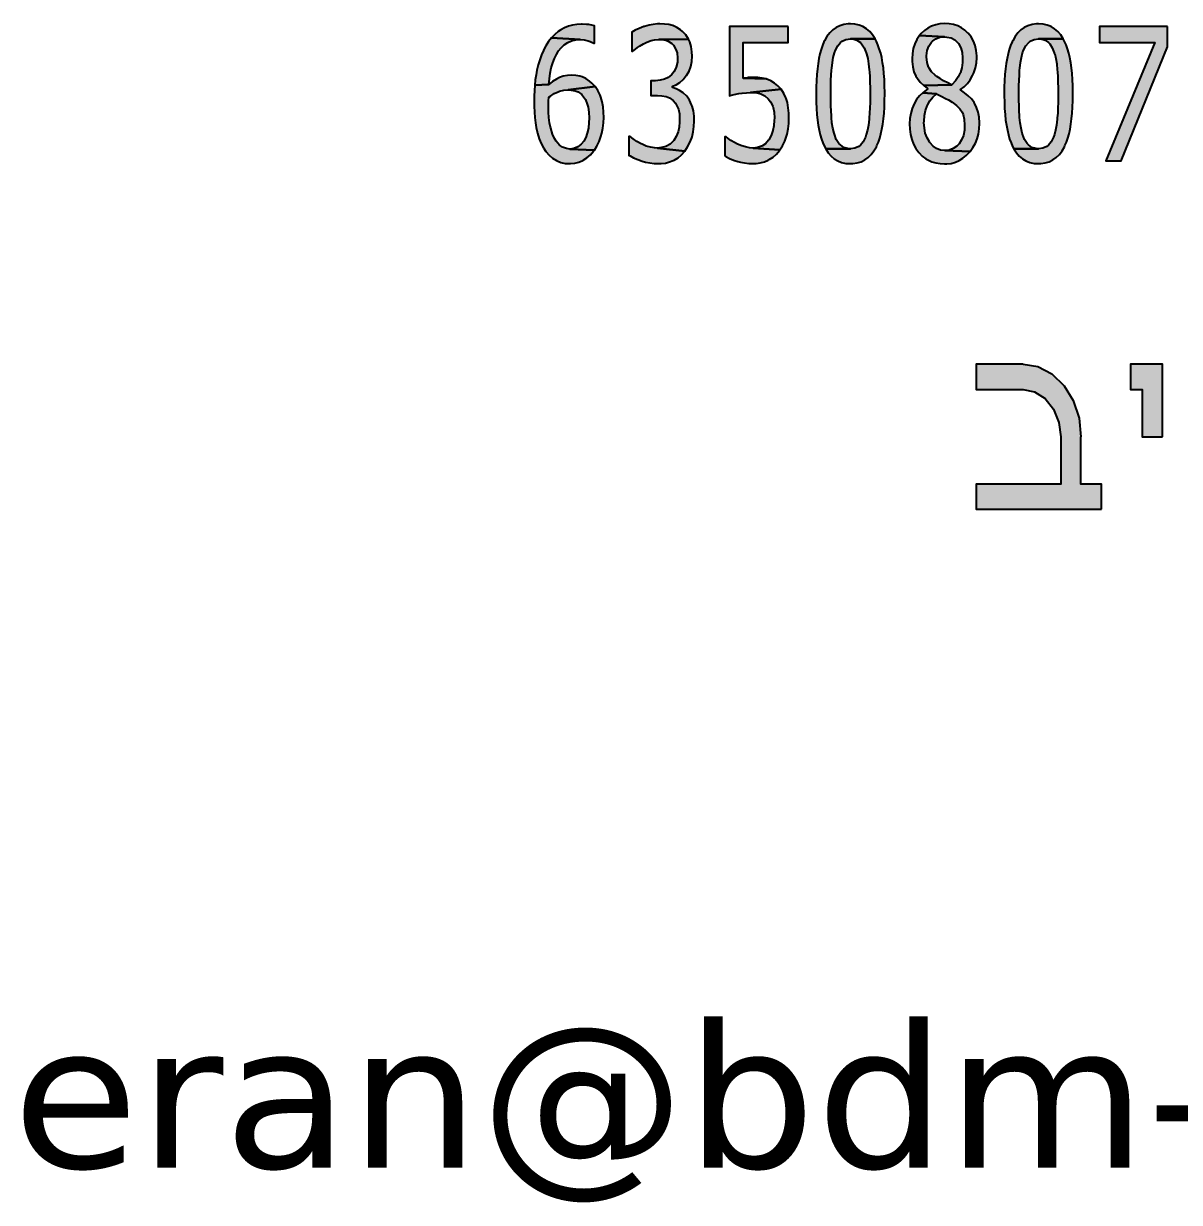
# Model space of a CAD drawing. Header units: inches. Extents: x 4017 to 5703, y -944 to 2840.
# Drawn here: x 5465.62 to 5502.47, y -894.21 to -856.61 of the extents above; entities that cross this region are included whole.
import ezdxf

# ---------------------------------------------------------------- set-up
doc = ezdxf.new("R2010")
doc.units = ezdxf.units.IN
doc.header["$MEASUREMENT"] = 0
doc.layers.add('A-VIEW-30', color=6, linetype='Continuous', lineweight=15)
doc.layers.add('TEXT', color=14, linetype='Continuous')
doc.styles.add('Tahoma', font='tahoma.ttf')

# ---------------------------------------------------------------- blocks, each defined once
blk = doc.blocks.new('A$C70B91C7D')
at = {"layer": 'TEXT', "true_color": 0x311916}
for points in [[(0.5984, -0.5562), (0.5972, -0.5558), (0.5928, -0.5548), (0.5903, -0.5545), (0.5858, -0.5543), (0.585, -0.5543), (0.5803, -0.5546), (0.5758, -0.5553), (0.5716, -0.5565), (0.5676, -0.5581), (0.5638, -0.5601), (0.561, -0.562), (0.5574, -0.5651), (0.554, -0.5685), (0.5838, -0.5703), (0.5877, -0.5705), (0.5919, -0.5714), (0.594, -0.5721), (0.5978, -0.574), (0.5984, -0.574)], [(0.6928, -0.5655), (0.6894, -0.5618), (0.6874, -0.5602), (0.6835, -0.5577), (0.6794, -0.5559), (0.6753, -0.5548), (0.6709, -0.5542), (0.6661, -0.554), (0.6635, -0.5541), (0.6592, -0.5545), (0.6548, -0.5554), (0.6503, -0.5566), (0.6494, -0.5569), (0.6446, -0.5587), (0.6405, -0.5606), (0.6371, -0.5626), (0.6371, -0.5822), (0.6381, -0.5822), (0.639, -0.5814), (0.6428, -0.5784), (0.6448, -0.577), (0.649, -0.5745), (0.6526, -0.5728), (0.6569, -0.5713), (0.6605, -0.5705), (0.6649, -0.5701), (0.6955, -0.5697)], [(0.7986, -0.5569), (0.7378, -0.5569), (0.7378, -0.6283), (0.7386, -0.6281), (0.7426, -0.6271), (0.7475, -0.6261), (0.7509, -0.6255), (0.7553, -0.6251), (0.7597, -0.6249), (0.7912, -0.6216), (0.7879, -0.618), (0.7845, -0.6152), (0.7806, -0.6127), (0.7766, -0.6111), (0.7756, -0.6108), (0.7521, -0.61), (0.7521, -0.5732), (0.7986, -0.5732)], [(0.8757, -0.5569), (0.8718, -0.5554), (0.8674, -0.5544), (0.8627, -0.5541), (0.8606, -0.5541), (0.856, -0.5548), (0.8519, -0.556), (0.848, -0.5578), (0.8445, -0.5603), (0.8414, -0.5634), (0.8385, -0.5671), (0.836, -0.5714), (0.8354, -0.5727), (0.8339, -0.5764), (0.8325, -0.5804), (0.8313, -0.5849), (0.8302, -0.5897), (0.8293, -0.5948), (0.8286, -0.6004), (0.8281, -0.6063), (0.8276, -0.6126), (0.8274, -0.6193), (0.8273, -0.6264), (0.8273, -0.628), (0.8275, -0.6349), (0.8277, -0.6414), (0.8282, -0.6475), (0.8288, -0.6534), (0.8295, -0.6588), (0.8305, -0.6639), (0.8316, -0.6686), (0.8328, -0.673), (0.8343, -0.677), (0.8359, -0.6806), (0.8372, -0.6832), (0.8627, -0.683), (0.8602, -0.6829), (0.8559, -0.6816), (0.8524, -0.6791), (0.8509, -0.6775), (0.8482, -0.6734), (0.8462, -0.6681), (0.8459, -0.6669), (0.8447, -0.6619), (0.8437, -0.6564), (0.8432, -0.6507), (0.8431, -0.6489), (0.8428, -0.644), (0.8426, -0.6386), (0.8425, -0.6327), (0.8424, -0.6264), (0.8424, -0.6238), (0.8425, -0.6179), (0.8427, -0.6123), (0.8429, -0.607), (0.8432, -0.602), (0.8434, -0.5999), (0.8441, -0.5939), (0.8451, -0.5887), (0.8463, -0.5841), (0.8473, -0.5812), (0.8497, -0.5766), (0.8526, -0.5731), (0.8542, -0.5718), (0.8581, -0.57), (0.8627, -0.5695), (0.8883, -0.5694), (0.8857, -0.5654), (0.8827, -0.5619), (0.8794, -0.5591)], [(0.9809, -0.5605), (0.9773, -0.558), (0.9735, -0.5562), (0.9693, -0.5548), (0.9647, -0.554), (0.9599, -0.5537), (0.9552, -0.554), (0.9508, -0.5549), (0.9466, -0.5563), (0.9428, -0.5584), (0.9392, -0.561), (0.9359, -0.5641), (0.9342, -0.5661), (0.9598, -0.5674), (0.9623, -0.5676), (0.9667, -0.5685), (0.9705, -0.5706), (0.9737, -0.5737), (0.9742, -0.5744), (0.9767, -0.5788), (0.9781, -0.5837), (0.9786, -0.5892), (0.9785, -0.5939), (0.9777, -0.5993), (0.9763, -0.6042), (0.9762, -0.6047), (0.9741, -0.6089), (0.9713, -0.613), (0.9676, -0.617), (0.9384, -0.6176), (0.9425, -0.6209), (0.9425, -0.6215), (0.9414, -0.6222), (0.9375, -0.6252), (0.9515, -0.6262), (0.9529, -0.6269), (0.9571, -0.6291), (0.961, -0.631), (0.9641, -0.6326), (0.9677, -0.6348), (0.9679, -0.6349), (0.9724, -0.6384), (0.9758, -0.6418), (0.9781, -0.6451), (0.9792, -0.6476), (0.9803, -0.6526), (0.9807, -0.6586), (0.9804, -0.6639), (0.9794, -0.6692), (0.9776, -0.6738), (0.9751, -0.6778), (0.9725, -0.6805), (0.9688, -0.6829), (0.9647, -0.6844), (0.9601, -0.6848), (0.9864, -0.6858), (0.9893, -0.6818), (0.9918, -0.6774), (0.9936, -0.6727), (0.995, -0.6678), (0.9957, -0.6625), (0.996, -0.6569), (0.996, -0.6564), (0.9957, -0.6504), (0.9947, -0.6451), (0.9931, -0.6403), (0.991, -0.636), (0.9904, -0.6352), (0.9877, -0.6315), (0.9845, -0.6282), (0.9807, -0.6251), (0.9763, -0.6223), (0.9763, -0.6217), (0.9801, -0.619), (0.9835, -0.6157), (0.9864, -0.6118), (0.9889, -0.6075), (0.9902, -0.6046), (0.9919, -0.5994), (0.9929, -0.5942), (0.9933, -0.589), (0.9932, -0.587), (0.9926, -0.5815), (0.9915, -0.5765), (0.9897, -0.5718), (0.9873, -0.5675), (0.9842, -0.5636), (0.9841, -0.5635)], [(1.07, -0.5569), (1.066, -0.5554), (1.0617, -0.5544), (1.057, -0.5541), (1.0548, -0.5541), (1.0503, -0.5548), (1.0461, -0.556), (1.0423, -0.5578), (1.0388, -0.5603), (1.0356, -0.5634), (1.0328, -0.5671), (1.0303, -0.5714), (1.0297, -0.5727), (1.0281, -0.5764), (1.0267, -0.5804), (1.0255, -0.5849), (1.0245, -0.5897), (1.0236, -0.5948), (1.0228, -0.6004), (1.0223, -0.6063), (1.0219, -0.6126), (1.0216, -0.6193), (1.0216, -0.6264), (1.0216, -0.628), (1.0217, -0.6349), (1.022, -0.6414), (1.0224, -0.6475), (1.023, -0.6534), (1.0238, -0.6588), (1.0248, -0.6639), (1.0259, -0.6686), (1.0271, -0.673), (1.0286, -0.677), (1.0301, -0.6806), (1.0314, -0.6832), (1.057, -0.683), (1.0544, -0.6829), (1.0502, -0.6816), (1.0466, -0.6791), (1.0452, -0.6775), (1.0425, -0.6734), (1.0405, -0.6681), (1.0401, -0.6669), (1.0389, -0.6619), (1.038, -0.6564), (1.0374, -0.6507), (1.0373, -0.6489), (1.037, -0.644), (1.0369, -0.6386), (1.0367, -0.6327), (1.0367, -0.6264), (1.0367, -0.6238), (1.0367, -0.6179), (1.0369, -0.6123), (1.0372, -0.607), (1.0375, -0.602), (1.0377, -0.5999), (1.0384, -0.5939), (1.0393, -0.5887), (1.0405, -0.5841), (1.0416, -0.5812), (1.0439, -0.5766), (1.0469, -0.5731), (1.0485, -0.5718), (1.0524, -0.57), (1.057, -0.5695), (1.0825, -0.5694), (1.0799, -0.5654), (1.0769, -0.5619), (1.0736, -0.5591)], [(1.1903, -0.5569), (1.1199, -0.5569), (1.1199, -0.5732), (1.1772, -0.5732), (1.1264, -0.6955), (1.1423, -0.6955), (1.1903, -0.5777)], [(0.5673, -0.5758), (0.5709, -0.5734), (0.5749, -0.5717), (0.5792, -0.5706), (0.5838, -0.5703), (0.554, -0.5685), (0.5509, -0.5723), (0.5482, -0.5766), (0.548, -0.577), (0.5457, -0.5814), (0.5437, -0.5861), (0.5419, -0.5911), (0.5404, -0.5964), (0.5391, -0.602), (0.5382, -0.6068), (0.5374, -0.612), (0.5368, -0.6174), (0.5514, -0.6166), (0.5519, -0.6108), (0.5527, -0.6048), (0.5539, -0.5993), (0.5554, -0.5942), (0.5571, -0.5897), (0.5591, -0.5856), (0.5615, -0.582), (0.564, -0.5789)], [(0.6983, -0.5775), (0.6969, -0.5726), (0.6955, -0.5697), (0.6649, -0.5701), (0.668, -0.5703), (0.6722, -0.571), (0.6746, -0.5719), (0.6785, -0.5744), (0.68, -0.5759), (0.6826, -0.5804), (0.6837, -0.5838), (0.6843, -0.5894), (0.6841, -0.5935), (0.683, -0.5987), (0.6809, -0.6031), (0.678, -0.6067), (0.6747, -0.6093), (0.6708, -0.6111), (0.6664, -0.6123), (0.6616, -0.6127), (0.6568, -0.6127), (0.6568, -0.6281), (0.6631, -0.6281), (0.6636, -0.6281), (0.6681, -0.6284), (0.6724, -0.6291), (0.676, -0.6305), (0.6797, -0.6331), (0.6823, -0.636), (0.6847, -0.6407), (0.6851, -0.642), (0.6861, -0.647), (0.6864, -0.6531), (0.6863, -0.6551), (0.6859, -0.6608), (0.6848, -0.6656), (0.683, -0.6702), (0.6803, -0.6746), (0.6801, -0.6749), (0.6767, -0.6782), (0.6727, -0.6805), (0.6722, -0.6806), (0.6678, -0.6819), (0.6635, -0.6823), (0.6918, -0.6854), (0.6946, -0.6812), (0.697, -0.6766), (0.699, -0.6716), (0.6993, -0.6706), (0.7005, -0.6655), (0.7012, -0.6601), (0.7015, -0.6544), (0.7013, -0.6492), (0.7006, -0.6438), (0.6994, -0.639), (0.6988, -0.6375), (0.6965, -0.6327), (0.6937, -0.6288), (0.6937, -0.6287), (0.6902, -0.6252), (0.6864, -0.6227), (0.6829, -0.6212), (0.6789, -0.6198), (0.6789, -0.6185), (0.6828, -0.617), (0.6866, -0.6147), (0.6901, -0.6115), (0.6933, -0.6075), (0.6935, -0.6073), (0.6961, -0.6028), (0.6979, -0.5981), (0.699, -0.5929), (0.6994, -0.5875), (0.6991, -0.5828)], [(0.8912, -0.5757), (0.8896, -0.5721), (0.8883, -0.5694), (0.8627, -0.5695), (0.8651, -0.5696), (0.8694, -0.5707), (0.873, -0.5731), (0.8743, -0.5746), (0.877, -0.5787), (0.8791, -0.5839), (0.8794, -0.585), (0.8806, -0.5898), (0.8815, -0.5953), (0.8822, -0.6014), (0.8824, -0.6037), (0.8827, -0.6088), (0.8829, -0.6142), (0.883, -0.62), (0.8831, -0.6262), (0.8831, -0.6293), (0.883, -0.6353), (0.8828, -0.6409), (0.8825, -0.6462), (0.8822, -0.6511), (0.882, -0.6526), (0.8813, -0.6585), (0.8803, -0.6639), (0.8791, -0.6684), (0.8782, -0.6711), (0.8759, -0.6758), (0.873, -0.6794), (0.8713, -0.6806), (0.8674, -0.6824), (0.8627, -0.683), (0.8372, -0.6832), (0.8398, -0.6872), (0.8428, -0.6906), (0.8461, -0.6934), (0.8497, -0.6956), (0.8537, -0.6972), (0.8581, -0.6981), (0.8627, -0.6984), (0.8651, -0.6983), (0.8696, -0.6977), (0.8737, -0.6965), (0.8776, -0.6946), (0.8811, -0.6921), (0.8842, -0.689), (0.8871, -0.6853), (0.8896, -0.6809), (0.8901, -0.6798), (0.8917, -0.6761), (0.893, -0.6721), (0.8942, -0.6676), (0.8953, -0.6628), (0.8962, -0.6576), (0.8969, -0.6521), (0.8975, -0.6462), (0.8979, -0.6399), (0.8981, -0.6332), (0.8982, -0.6262), (0.8982, -0.6248), (0.8981, -0.618), (0.8978, -0.6114), (0.8974, -0.6053), (0.8968, -0.5995), (0.896, -0.5941), (0.8951, -0.5889), (0.894, -0.5842), (0.8926, -0.5798)], [(0.9511, -0.5695), (0.9552, -0.5679), (0.9598, -0.5674), (0.9342, -0.5661), (0.9314, -0.5703), (0.9293, -0.5748), (0.9277, -0.5795), (0.9267, -0.5847), (0.9265, -0.5902), (0.9265, -0.5928), (0.9271, -0.5984), (0.9284, -0.6035), (0.9304, -0.6079), (0.932, -0.6105), (0.9349, -0.6141), (0.9384, -0.6176), (0.9676, -0.617), (0.9672, -0.6169), (0.9633, -0.615), (0.959, -0.6127), (0.9553, -0.6104), (0.9519, -0.6083), (0.9502, -0.607), (0.9466, -0.6035), (0.944, -0.5997), (0.9435, -0.5986), (0.9419, -0.5938), (0.9414, -0.5881), (0.9414, -0.5871), (0.9421, -0.5816), (0.9438, -0.5769), (0.9465, -0.573), (0.9475, -0.572)], [(1.0882, -0.5842), (1.0869, -0.5798), (1.0855, -0.5757), (1.0839, -0.5721), (1.0825, -0.5694), (1.057, -0.5695), (1.0593, -0.5696), (1.0637, -0.5707), (1.0672, -0.5731), (1.0686, -0.5746), (1.0712, -0.5787), (1.0733, -0.5839), (1.0737, -0.585), (1.0748, -0.5898), (1.0758, -0.5953), (1.0764, -0.6014), (1.0767, -0.6037), (1.0769, -0.6088), (1.0771, -0.6142), (1.0773, -0.62), (1.0774, -0.6262), (1.0773, -0.6293), (1.0773, -0.6353), (1.0771, -0.6409), (1.0768, -0.6462), (1.0764, -0.6511), (1.0763, -0.6526), (1.0756, -0.6585), (1.0746, -0.6639), (1.0734, -0.6684), (1.0725, -0.6711), (1.0701, -0.6758), (1.0672, -0.6794), (1.0655, -0.6806), (1.0616, -0.6824), (1.057, -0.683), (1.0314, -0.6832), (1.0341, -0.6872), (1.037, -0.6906), (1.0403, -0.6934), (1.044, -0.6956), (1.048, -0.6972), (1.0524, -0.6981), (1.057, -0.6984), (1.0593, -0.6983), (1.0638, -0.6977), (1.068, -0.6965), (1.0718, -0.6946), (1.0753, -0.6921), (1.0785, -0.689), (1.0813, -0.6853), (1.0838, -0.6809), (1.0843, -0.6798), (1.0859, -0.6761), (1.0873, -0.6721), (1.0885, -0.6676), (1.0896, -0.6628), (1.0904, -0.6576), (1.0912, -0.6521), (1.0917, -0.6462), (1.0922, -0.6399), (1.0924, -0.6332), (1.0925, -0.6262), (1.0925, -0.6248), (1.0923, -0.618), (1.092, -0.6114), (1.0916, -0.6053), (1.091, -0.5995), (1.0902, -0.5941), (1.0893, -0.5889)], [(0.5992, -0.6188), (0.5959, -0.6152), (0.5935, -0.6131), (0.5896, -0.6103), (0.5858, -0.6086), (0.5835, -0.6079), (0.5792, -0.6072), (0.5745, -0.607), (0.5707, -0.6072), (0.5663, -0.608), (0.5622, -0.6095), (0.5591, -0.6111), (0.5552, -0.6136), (0.5514, -0.6166), (0.5368, -0.6174), (0.5364, -0.6229), (0.5361, -0.6287), (0.5361, -0.6346), (0.5361, -0.6391), (0.5364, -0.6451), (0.5368, -0.6508), (0.5375, -0.6561), (0.5383, -0.6611), (0.5393, -0.6657), (0.5397, -0.6671), (0.5415, -0.6727), (0.5435, -0.6776), (0.5457, -0.682), (0.5484, -0.686), (0.5516, -0.6898), (0.5553, -0.6928), (0.5592, -0.6952), (0.5598, -0.6956), (0.5638, -0.6972), (0.5682, -0.6981), (0.5728, -0.6984), (0.5736, -0.6984), (0.5781, -0.6979), (0.5824, -0.6968), (0.5864, -0.6951), (0.5869, -0.6948), (0.5907, -0.6923), (0.5942, -0.6892), (0.5976, -0.6854), (0.5984, -0.6844), (0.5729, -0.6833), (0.5697, -0.6829), (0.5655, -0.6815), (0.5624, -0.6793), (0.559, -0.6753), (0.5571, -0.6724), (0.5551, -0.6678), (0.5533, -0.6619), (0.5531, -0.6608), (0.5522, -0.6562), (0.5515, -0.6509), (0.5511, -0.6451), (0.551, -0.6386), (0.5511, -0.6338), (0.5514, -0.6299), (0.553, -0.6286), (0.557, -0.6261), (0.561, -0.6242), (0.5624, -0.6237), (0.5668, -0.6226), (0.5712, -0.6223)], [(0.605, -0.6298), (0.6042, -0.6276), (0.602, -0.623), (0.5992, -0.6188), (0.5712, -0.6223), (0.5744, -0.6224), (0.5787, -0.6232), (0.5815, -0.6243), (0.5853, -0.6271), (0.5862, -0.6281), (0.5891, -0.6322), (0.5911, -0.637), (0.5919, -0.6399), (0.5926, -0.6452), (0.5929, -0.6513), (0.5928, -0.6558), (0.5922, -0.6618), (0.5911, -0.667), (0.5895, -0.6714), (0.5874, -0.6752), (0.5848, -0.6783), (0.5813, -0.6811), (0.5773, -0.6827), (0.5729, -0.6833), (0.5984, -0.6844), (0.601, -0.6802), (0.6033, -0.6756), (0.6052, -0.6703), (0.6061, -0.6669), (0.6072, -0.6617), (0.6078, -0.6563), (0.608, -0.6506), (0.6079, -0.6454), (0.6073, -0.6398), (0.6064, -0.6346)], [(0.7977, -0.6354), (0.7964, -0.631), (0.7962, -0.6305), (0.794, -0.6258), (0.7912, -0.6216), (0.7597, -0.6249), (0.7615, -0.625), (0.766, -0.6254), (0.7701, -0.6264), (0.7702, -0.6264), (0.7744, -0.6284), (0.7779, -0.6314), (0.7803, -0.6345), (0.7826, -0.6392), (0.7829, -0.6403), (0.7839, -0.6453), (0.7842, -0.6513), (0.7841, -0.6536), (0.7837, -0.6593), (0.7828, -0.6642), (0.7828, -0.6643), (0.7809, -0.6694), (0.7785, -0.6739), (0.7783, -0.6741), (0.7751, -0.6778), (0.7712, -0.6803), (0.7669, -0.6818), (0.7625, -0.6823), (0.79, -0.6841), (0.7927, -0.6799), (0.7949, -0.6752), (0.7968, -0.67), (0.7974, -0.6678), (0.7984, -0.6625), (0.7991, -0.6571), (0.7993, -0.6514), (0.7992, -0.6463), (0.7986, -0.6406)], [(0.9403, -0.6436), (0.942, -0.6387), (0.9424, -0.6379), (0.9448, -0.6335), (0.9478, -0.6296), (0.9515, -0.6262), (0.9375, -0.6252), (0.9341, -0.6285), (0.9311, -0.6323), (0.9286, -0.6365), (0.9286, -0.6366), (0.9265, -0.6414), (0.925, -0.6465), (0.924, -0.6518), (0.9238, -0.6573), (0.9238, -0.6574), (0.924, -0.6629), (0.9249, -0.6683), (0.9262, -0.6735), (0.928, -0.6782), (0.9304, -0.6827), (0.9333, -0.6868), (0.9336, -0.6872), (0.937, -0.6906), (0.9407, -0.6934), (0.9448, -0.6956), (0.9467, -0.6964), (0.9509, -0.6977), (0.9553, -0.6984), (0.9599, -0.6987), (0.9624, -0.6986), (0.9669, -0.6981), (0.9712, -0.6969), (0.9752, -0.6952), (0.9789, -0.6929), (0.9824, -0.6901), (0.9857, -0.6867), (0.9864, -0.6858), (0.9601, -0.6848), (0.9558, -0.6844), (0.9517, -0.6828), (0.9481, -0.6802), (0.9448, -0.6766), (0.9443, -0.6758), (0.9419, -0.6716), (0.9401, -0.6669), (0.9391, -0.6616), (0.9387, -0.6559), (0.9388, -0.6544), (0.9392, -0.6488)], [(0.6917, -0.6856), (0.6918, -0.6854), (0.6635, -0.6823), (0.6606, -0.6822), (0.6563, -0.6815), (0.652, -0.6802), (0.6477, -0.6784), (0.6466, -0.6779), (0.6422, -0.6754), (0.6383, -0.6728), (0.6352, -0.6702), (0.6341, -0.6702), (0.6341, -0.6899), (0.6352, -0.6905), (0.6389, -0.6925), (0.6432, -0.6943), (0.6478, -0.6959), (0.6513, -0.6968), (0.6556, -0.6977), (0.66, -0.6983), (0.6644, -0.6984), (0.6673, -0.6983), (0.6718, -0.6978), (0.676, -0.6967), (0.6799, -0.6952), (0.6809, -0.6947), (0.6848, -0.6923), (0.6885, -0.6892)], [(0.7864, -0.6885), (0.7895, -0.6848), (0.79, -0.6841), (0.7625, -0.6823), (0.7585, -0.6821), (0.7543, -0.6812), (0.7507, -0.68), (0.7463, -0.6782), (0.7431, -0.6767), (0.7392, -0.6744), (0.7378, -0.6735), (0.7343, -0.6708), (0.7332, -0.6708), (0.7332, -0.6905), (0.734, -0.691), (0.7378, -0.693), (0.742, -0.6947), (0.7466, -0.6962), (0.7491, -0.6968), (0.7535, -0.6977), (0.7579, -0.6983), (0.7623, -0.6984), (0.7653, -0.6983), (0.7697, -0.6977), (0.774, -0.6965), (0.7779, -0.6948), (0.7789, -0.6943), (0.7829, -0.6916)], [(1.0706, -0.9154), (1.0563, -0.908), (1.0411, -0.9056), (0.9927, -0.9056), (0.9927, -0.9317), (1.0411, -0.9317), (1.0529, -0.9342), (1.0637, -0.9411), (1.0726, -0.9519), (1.078, -0.9657), (1.08, -0.9805), (1.08, -1.0294), (0.9927, -1.0294), (0.9927, -1.0555), (1.1219, -1.0555), (1.1219, -1.0294), (1.1007, -1.0294), (1.1007, -0.9805), (1.0988, -0.9613), (1.0928, -0.943), (1.0835, -0.9278)], [(1.1851, -0.9056), (1.152, -0.9056), (1.152, -0.9317), (1.1639, -0.9317), (1.1639, -0.9805), (1.1851, -0.9805)]]:
    blk.add_hatch(color=19, dxfattribs=at).paths.add_polyline_path(points)
blk.add_hatch(color=19, dxfattribs=at).paths.add_polyline_path([(0.7671, -0.6095), (0.7622, -0.6093), (0.7619, -0.6093), (0.7574, -0.6095), (0.7566, -0.6096), (0.7521, -0.61), (0.7756, -0.6108), (0.7716, -0.61)], flags=17)
at = {"layer": 'TEXT', "color": 19, "true_color": 0x311916}
for points in [[(0.5858, -0.5543), (0.585, -0.5543), (0.5803, -0.5546), (0.5758, -0.5553), (0.5716, -0.5565), (0.5676, -0.5581), (0.5638, -0.5601), (0.561, -0.562), (0.5574, -0.5651), (0.554, -0.5685), (0.5838, -0.5703), (0.5877, -0.5705), (0.5919, -0.5714), (0.594, -0.5721), (0.5978, -0.574), (0.5984, -0.574), (0.5984, -0.5562), (0.5972, -0.5558), (0.5928, -0.5548), (0.5903, -0.5545)], [(0.6661, -0.554), (0.6635, -0.5541), (0.6592, -0.5545), (0.6548, -0.5554), (0.6503, -0.5566), (0.6494, -0.5569), (0.6446, -0.5587), (0.6405, -0.5606), (0.6371, -0.5626), (0.6371, -0.5822), (0.6381, -0.5822), (0.639, -0.5814), (0.6428, -0.5784), (0.6448, -0.577), (0.649, -0.5745), (0.6526, -0.5728), (0.6569, -0.5713), (0.6605, -0.5705), (0.6649, -0.5701), (0.6955, -0.5697), (0.6928, -0.5655), (0.6894, -0.5618), (0.6874, -0.5602), (0.6835, -0.5577), (0.6793, -0.5558), (0.6792, -0.5558), (0.6753, -0.5548), (0.6709, -0.5542)], [(0.7986, -0.5569), (0.7378, -0.5569), (0.7378, -0.6283), (0.7386, -0.6281), (0.7426, -0.6271), (0.7475, -0.6261), (0.7509, -0.6255), (0.7553, -0.6251), (0.7597, -0.6249), (0.7912, -0.6216), (0.7879, -0.618), (0.7845, -0.6152), (0.7806, -0.6127), (0.7766, -0.6111), (0.7756, -0.6108), (0.7521, -0.61), (0.7521, -0.5732), (0.7986, -0.5732)], [(0.8627, -0.5541), (0.8606, -0.5541), (0.856, -0.5548), (0.8519, -0.556), (0.848, -0.5578), (0.8445, -0.5603), (0.8414, -0.5634), (0.8385, -0.5671), (0.836, -0.5714), (0.8354, -0.5727), (0.8339, -0.5764), (0.8325, -0.5804), (0.8313, -0.5849), (0.8302, -0.5897), (0.8293, -0.5948), (0.8286, -0.6004), (0.8281, -0.6063), (0.8276, -0.6126), (0.8274, -0.6193), (0.8273, -0.6264), (0.8273, -0.628), (0.8275, -0.6349), (0.8277, -0.6414), (0.8282, -0.6475), (0.8288, -0.6534), (0.8295, -0.6588), (0.8305, -0.6639), (0.8316, -0.6686), (0.8328, -0.673), (0.8343, -0.677), (0.8359, -0.6806), (0.8372, -0.6832), (0.8627, -0.683), (0.8602, -0.6829), (0.8559, -0.6816), (0.8524, -0.6791), (0.8509, -0.6775), (0.8482, -0.6734), (0.8462, -0.6681), (0.8459, -0.6669), (0.8447, -0.6619), (0.8437, -0.6564), (0.8432, -0.6507), (0.8431, -0.6489), (0.8428, -0.644), (0.8426, -0.6386), (0.8425, -0.6327), (0.8424, -0.6264), (0.8424, -0.6238), (0.8425, -0.6179), (0.8427, -0.6123), (0.8429, -0.607), (0.8432, -0.602), (0.8434, -0.5999), (0.8441, -0.5939), (0.8451, -0.5887), (0.8463, -0.5841), (0.8473, -0.5812), (0.8497, -0.5766), (0.8526, -0.5731), (0.8542, -0.5718), (0.8581, -0.57), (0.8627, -0.5695), (0.8883, -0.5694), (0.8857, -0.5654), (0.8827, -0.5619), (0.8794, -0.5591), (0.8757, -0.5569), (0.8718, -0.5554), (0.8674, -0.5544)], [(0.9599, -0.5537), (0.9599, -0.5537), (0.9552, -0.554), (0.9508, -0.5549), (0.9466, -0.5563), (0.9428, -0.5584), (0.9392, -0.561), (0.9359, -0.5641), (0.9342, -0.5661), (0.9598, -0.5674), (0.9623, -0.5676), (0.9667, -0.5685), (0.9705, -0.5706), (0.9737, -0.5737), (0.9742, -0.5744), (0.9767, -0.5788), (0.9781, -0.5837), (0.9786, -0.5892), (0.9785, -0.5939), (0.9777, -0.5993), (0.9763, -0.6042), (0.9762, -0.6047), (0.9741, -0.6089), (0.9713, -0.613), (0.9676, -0.617), (0.9384, -0.6176), (0.9425, -0.6209), (0.9425, -0.6215), (0.9414, -0.6222), (0.9375, -0.6252), (0.9515, -0.6262), (0.9529, -0.6269), (0.9571, -0.6291), (0.961, -0.631), (0.9641, -0.6326), (0.9677, -0.6348), (0.9679, -0.6349), (0.9724, -0.6384), (0.9758, -0.6418), (0.9781, -0.6451), (0.9792, -0.6476), (0.9803, -0.6526), (0.9807, -0.6586), (0.9804, -0.6639), (0.9794, -0.6692), (0.9776, -0.6738), (0.9751, -0.6778), (0.9725, -0.6805), (0.9688, -0.6829), (0.9647, -0.6844), (0.9601, -0.6848), (0.9864, -0.6858), (0.9893, -0.6818), (0.9918, -0.6774), (0.9936, -0.6727), (0.995, -0.6678), (0.9957, -0.6625), (0.996, -0.6569), (0.996, -0.6564), (0.9957, -0.6504), (0.9947, -0.6451), (0.9931, -0.6403), (0.991, -0.636), (0.9904, -0.6352), (0.9877, -0.6315), (0.9845, -0.6282), (0.9807, -0.6251), (0.9763, -0.6223), (0.9763, -0.6217), (0.9801, -0.619), (0.9835, -0.6157), (0.9864, -0.6118), (0.9889, -0.6075), (0.9902, -0.6046), (0.9919, -0.5994), (0.9929, -0.5942), (0.9933, -0.589), (0.9932, -0.587), (0.9926, -0.5815), (0.9915, -0.5765), (0.9897, -0.5718), (0.9873, -0.5675), (0.9842, -0.5636), (0.9841, -0.5635), (0.9809, -0.5605), (0.9773, -0.558), (0.9735, -0.5562), (0.9693, -0.5548), (0.9647, -0.554)], [(1.057, -0.5541), (1.0548, -0.5541), (1.0503, -0.5548), (1.0461, -0.556), (1.0423, -0.5578), (1.0388, -0.5603), (1.0356, -0.5634), (1.0328, -0.5671), (1.0303, -0.5714), (1.0297, -0.5727), (1.0281, -0.5764), (1.0267, -0.5804), (1.0255, -0.5849), (1.0245, -0.5897), (1.0236, -0.5948), (1.0228, -0.6004), (1.0223, -0.6063), (1.0219, -0.6126), (1.0216, -0.6193), (1.0216, -0.6264), (1.0216, -0.628), (1.0217, -0.6349), (1.022, -0.6414), (1.0224, -0.6475), (1.023, -0.6534), (1.0238, -0.6588), (1.0248, -0.6639), (1.0259, -0.6686), (1.0271, -0.673), (1.0286, -0.677), (1.0301, -0.6806), (1.0314, -0.6832), (1.057, -0.683), (1.0544, -0.6829), (1.0502, -0.6816), (1.0466, -0.6791), (1.0452, -0.6775), (1.0425, -0.6734), (1.0405, -0.6681), (1.0401, -0.6669), (1.0389, -0.6619), (1.038, -0.6564), (1.0374, -0.6507), (1.0373, -0.6489), (1.037, -0.644), (1.0369, -0.6386), (1.0367, -0.6327), (1.0367, -0.6264), (1.0367, -0.6238), (1.0367, -0.6179), (1.0369, -0.6123), (1.0372, -0.607), (1.0375, -0.602), (1.0377, -0.5999), (1.0384, -0.5939), (1.0393, -0.5887), (1.0405, -0.5841), (1.0416, -0.5812), (1.0439, -0.5766), (1.0469, -0.5731), (1.0485, -0.5718), (1.0524, -0.57), (1.057, -0.5695), (1.0825, -0.5694), (1.0799, -0.5654), (1.0769, -0.5619), (1.0736, -0.5591), (1.07, -0.5569), (1.066, -0.5554), (1.0617, -0.5544)], [(1.1903, -0.5569), (1.1199, -0.5569), (1.1199, -0.5732), (1.1772, -0.5732), (1.1264, -0.6955), (1.1423, -0.6955), (1.1903, -0.5777)], [(0.554, -0.5685), (0.5509, -0.5723), (0.5482, -0.5766), (0.548, -0.577), (0.5457, -0.5814), (0.5437, -0.5861), (0.5419, -0.5911), (0.5404, -0.5964), (0.5391, -0.602), (0.5382, -0.6068), (0.5374, -0.612), (0.5368, -0.6174), (0.5514, -0.6166), (0.5519, -0.6108), (0.5527, -0.6048), (0.5539, -0.5993), (0.5554, -0.5942), (0.5571, -0.5897), (0.5591, -0.5856), (0.5615, -0.582), (0.564, -0.5789), (0.5673, -0.5758), (0.5709, -0.5734), (0.5749, -0.5717), (0.5792, -0.5706), (0.5838, -0.5703)], [(0.6955, -0.5697), (0.6649, -0.5701), (0.668, -0.5703), (0.6722, -0.571), (0.6746, -0.5719), (0.6785, -0.5744), (0.68, -0.5759), (0.6826, -0.5804), (0.6837, -0.5838), (0.6843, -0.5894), (0.6841, -0.5935), (0.683, -0.5987), (0.6809, -0.6031), (0.678, -0.6067), (0.6747, -0.6093), (0.6708, -0.6111), (0.6664, -0.6123), (0.6616, -0.6127), (0.6568, -0.6127), (0.6568, -0.6281), (0.6631, -0.6281), (0.6636, -0.6281), (0.6681, -0.6284), (0.6724, -0.6291), (0.676, -0.6305), (0.6797, -0.6331), (0.6823, -0.636), (0.6847, -0.6407), (0.6851, -0.642), (0.6861, -0.647), (0.6864, -0.6531), (0.6863, -0.6551), (0.6859, -0.6608), (0.6848, -0.6656), (0.683, -0.6702), (0.6803, -0.6746), (0.6801, -0.6749), (0.6767, -0.6782), (0.6727, -0.6805), (0.6722, -0.6806), (0.6678, -0.6819), (0.6635, -0.6823), (0.6918, -0.6854), (0.6946, -0.6812), (0.697, -0.6766), (0.699, -0.6716), (0.6993, -0.6706), (0.7005, -0.6655), (0.7012, -0.6601), (0.7015, -0.6544), (0.7013, -0.6492), (0.7006, -0.6438), (0.6994, -0.639), (0.6988, -0.6375), (0.6965, -0.6327), (0.6937, -0.6288), (0.6937, -0.6287), (0.6902, -0.6252), (0.6864, -0.6227), (0.6829, -0.6212), (0.6789, -0.6198), (0.6789, -0.6185), (0.6828, -0.617), (0.6866, -0.6147), (0.6901, -0.6115), (0.6933, -0.6075), (0.6935, -0.6073), (0.6961, -0.6028), (0.6979, -0.5981), (0.699, -0.5929), (0.6994, -0.5875), (0.6991, -0.5828), (0.6983, -0.5775), (0.6969, -0.5726)], [(0.8883, -0.5694), (0.8627, -0.5695), (0.8651, -0.5696), (0.8694, -0.5707), (0.873, -0.5731), (0.8743, -0.5746), (0.877, -0.5787), (0.8791, -0.5839), (0.8794, -0.585), (0.8806, -0.5898), (0.8815, -0.5953), (0.8822, -0.6014), (0.8824, -0.6037), (0.8827, -0.6088), (0.8829, -0.6142), (0.883, -0.62), (0.8831, -0.6262), (0.8831, -0.6293), (0.883, -0.6353), (0.8828, -0.6409), (0.8825, -0.6462), (0.8822, -0.6511), (0.882, -0.6526), (0.8813, -0.6585), (0.8803, -0.6639), (0.8791, -0.6684), (0.8782, -0.6711), (0.8759, -0.6758), (0.873, -0.6794), (0.8713, -0.6806), (0.8674, -0.6824), (0.8627, -0.683), (0.8372, -0.6832), (0.8398, -0.6872), (0.8428, -0.6906), (0.8461, -0.6934), (0.8497, -0.6956), (0.8537, -0.6972), (0.8581, -0.6981), (0.8627, -0.6984), (0.8651, -0.6983), (0.8696, -0.6977), (0.8737, -0.6965), (0.8776, -0.6946), (0.8811, -0.6921), (0.8842, -0.689), (0.8871, -0.6853), (0.8896, -0.6809), (0.8901, -0.6798), (0.8917, -0.6761), (0.893, -0.6721), (0.8942, -0.6676), (0.8953, -0.6628), (0.8962, -0.6576), (0.8969, -0.6521), (0.8975, -0.6462), (0.8979, -0.6399), (0.8981, -0.6332), (0.8982, -0.6262), (0.8982, -0.6248), (0.8981, -0.618), (0.8978, -0.6114), (0.8974, -0.6053), (0.8968, -0.5995), (0.896, -0.5941), (0.8951, -0.5889), (0.894, -0.5842), (0.8926, -0.5798), (0.8912, -0.5757), (0.8896, -0.5721)], [(0.9342, -0.5661), (0.9314, -0.5703), (0.9293, -0.5748), (0.9277, -0.5795), (0.9267, -0.5847), (0.9265, -0.5902), (0.9265, -0.5928), (0.9271, -0.5984), (0.9284, -0.6035), (0.9304, -0.6079), (0.932, -0.6105), (0.9349, -0.6141), (0.9384, -0.6176), (0.9676, -0.617), (0.9672, -0.6169), (0.9633, -0.615), (0.959, -0.6127), (0.9553, -0.6104), (0.9519, -0.6083), (0.9502, -0.607), (0.9466, -0.6035), (0.944, -0.5997), (0.9435, -0.5986), (0.9419, -0.5938), (0.9414, -0.5881), (0.9414, -0.5871), (0.9421, -0.5816), (0.9438, -0.5769), (0.9465, -0.573), (0.9475, -0.572), (0.9511, -0.5695), (0.9552, -0.5679), (0.9598, -0.5674)], [(1.0825, -0.5694), (1.057, -0.5695), (1.0593, -0.5696), (1.0637, -0.5707), (1.0672, -0.5731), (1.0686, -0.5746), (1.0712, -0.5787), (1.0733, -0.5839), (1.0737, -0.585), (1.0748, -0.5898), (1.0758, -0.5953), (1.0764, -0.6014), (1.0767, -0.6037), (1.0769, -0.6088), (1.0771, -0.6142), (1.0773, -0.62), (1.0774, -0.6262), (1.0773, -0.6293), (1.0773, -0.6353), (1.0771, -0.6409), (1.0768, -0.6462), (1.0764, -0.6511), (1.0763, -0.6526), (1.0756, -0.6585), (1.0746, -0.6639), (1.0734, -0.6684), (1.0725, -0.6711), (1.0701, -0.6758), (1.0672, -0.6794), (1.0655, -0.6806), (1.0616, -0.6824), (1.057, -0.683), (1.0314, -0.6832), (1.0341, -0.6872), (1.037, -0.6906), (1.0403, -0.6934), (1.044, -0.6956), (1.048, -0.6972), (1.0524, -0.6981), (1.057, -0.6984), (1.0593, -0.6983), (1.0638, -0.6977), (1.068, -0.6965), (1.0718, -0.6946), (1.0753, -0.6921), (1.0785, -0.689), (1.0813, -0.6853), (1.0838, -0.6809), (1.0843, -0.6798), (1.0859, -0.6761), (1.0873, -0.6721), (1.0885, -0.6676), (1.0896, -0.6628), (1.0904, -0.6576), (1.0912, -0.6521), (1.0917, -0.6462), (1.0922, -0.6399), (1.0924, -0.6332), (1.0925, -0.6262), (1.0925, -0.6248), (1.0923, -0.618), (1.092, -0.6114), (1.0916, -0.6053), (1.091, -0.5995), (1.0902, -0.5941), (1.0893, -0.5889), (1.0882, -0.5842), (1.0869, -0.5798), (1.0855, -0.5757), (1.0839, -0.5721)], [(0.5745, -0.607), (0.5707, -0.6072), (0.5663, -0.608), (0.5622, -0.6095), (0.5591, -0.6111), (0.5552, -0.6136), (0.5514, -0.6166), (0.5368, -0.6174), (0.5364, -0.6229), (0.5361, -0.6287), (0.5361, -0.6346), (0.5361, -0.6391), (0.5364, -0.6451), (0.5368, -0.6508), (0.5375, -0.6561), (0.5383, -0.6611), (0.5393, -0.6657), (0.5397, -0.6671), (0.5415, -0.6727), (0.5435, -0.6776), (0.5457, -0.682), (0.5483, -0.6858), (0.5484, -0.686), (0.5516, -0.6898), (0.5553, -0.6928), (0.5592, -0.6952), (0.5598, -0.6956), (0.5638, -0.6972), (0.5682, -0.6981), (0.5728, -0.6984), (0.5736, -0.6984), (0.5781, -0.6979), (0.5824, -0.6968), (0.5864, -0.6951), (0.5869, -0.6948), (0.5907, -0.6923), (0.5942, -0.6892), (0.5976, -0.6854), (0.5984, -0.6844), (0.5729, -0.6833), (0.5697, -0.6829), (0.5655, -0.6815), (0.5624, -0.6793), (0.559, -0.6753), (0.5571, -0.6724), (0.5551, -0.6678), (0.5533, -0.6619), (0.5531, -0.6608), (0.5522, -0.6562), (0.5515, -0.6509), (0.5511, -0.6451), (0.551, -0.6386), (0.5511, -0.6338), (0.5514, -0.6299), (0.553, -0.6286), (0.557, -0.6261), (0.561, -0.6242), (0.5624, -0.6237), (0.5668, -0.6226), (0.5712, -0.6223), (0.5992, -0.6188), (0.5959, -0.6152), (0.5935, -0.6131), (0.5896, -0.6103), (0.5858, -0.6086), (0.5835, -0.6079), (0.5792, -0.6072)], [(0.5992, -0.6188), (0.5712, -0.6223), (0.5744, -0.6224), (0.5787, -0.6232), (0.5815, -0.6243), (0.5853, -0.6271), (0.5862, -0.6281), (0.5891, -0.6322), (0.5911, -0.637), (0.5919, -0.6399), (0.5926, -0.6452), (0.5929, -0.6513), (0.5928, -0.6558), (0.5922, -0.6618), (0.5911, -0.667), (0.5895, -0.6714), (0.5874, -0.6752), (0.5848, -0.6783), (0.5813, -0.6811), (0.5773, -0.6827), (0.5729, -0.6833), (0.5984, -0.6844), (0.601, -0.6802), (0.6033, -0.6756), (0.6052, -0.6703), (0.6061, -0.6669), (0.6072, -0.6617), (0.6078, -0.6563), (0.608, -0.6506), (0.6079, -0.6454), (0.6073, -0.6398), (0.6064, -0.6346), (0.605, -0.6298), (0.6042, -0.6276), (0.602, -0.623)], [(0.7622, -0.6093), (0.7619, -0.6093), (0.7574, -0.6095), (0.7566, -0.6096), (0.7521, -0.61), (0.7756, -0.6108), (0.7716, -0.61), (0.7671, -0.6095)], [(0.7912, -0.6216), (0.7597, -0.6249), (0.7615, -0.625), (0.766, -0.6254), (0.7701, -0.6264), (0.7702, -0.6264), (0.7744, -0.6284), (0.7779, -0.6314), (0.7803, -0.6345), (0.7826, -0.6392), (0.7829, -0.6403), (0.7839, -0.6453), (0.7842, -0.6513), (0.7841, -0.6536), (0.7837, -0.6593), (0.7828, -0.6642), (0.7828, -0.6643), (0.7809, -0.6694), (0.7785, -0.6739), (0.7783, -0.6741), (0.7751, -0.6778), (0.7712, -0.6802), (0.7711, -0.6803), (0.7669, -0.6818), (0.7625, -0.6823), (0.79, -0.6841), (0.7927, -0.6799), (0.7949, -0.6752), (0.7968, -0.67), (0.7974, -0.6678), (0.7984, -0.6625), (0.7991, -0.6571), (0.7993, -0.6514), (0.7992, -0.6463), (0.7986, -0.6406), (0.7977, -0.6354), (0.7964, -0.631), (0.7962, -0.6305), (0.794, -0.6258)], [(0.9375, -0.6252), (0.9341, -0.6285), (0.9311, -0.6323), (0.9286, -0.6365), (0.9286, -0.6366), (0.9265, -0.6414), (0.925, -0.6465), (0.924, -0.6518), (0.9238, -0.6573), (0.9238, -0.6574), (0.924, -0.6629), (0.9249, -0.6683), (0.9262, -0.6735), (0.928, -0.6782), (0.9304, -0.6827), (0.9333, -0.6868), (0.9336, -0.6872), (0.937, -0.6906), (0.9407, -0.6934), (0.9448, -0.6956), (0.9467, -0.6964), (0.9509, -0.6977), (0.9553, -0.6984), (0.9599, -0.6987), (0.9624, -0.6986), (0.9669, -0.6981), (0.9712, -0.6969), (0.9752, -0.6952), (0.9789, -0.6929), (0.9824, -0.6901), (0.9857, -0.6867), (0.9864, -0.6858), (0.9601, -0.6848), (0.9558, -0.6844), (0.9517, -0.6828), (0.9481, -0.6802), (0.9448, -0.6766), (0.9443, -0.6758), (0.9419, -0.6716), (0.9401, -0.6669), (0.9391, -0.6616), (0.9387, -0.6559), (0.9388, -0.6544), (0.9392, -0.6488), (0.9403, -0.6436), (0.942, -0.6387), (0.9424, -0.6379), (0.9448, -0.6335), (0.9478, -0.6296), (0.9515, -0.6262)], [(0.6352, -0.6702), (0.6341, -0.6702), (0.6341, -0.6899), (0.6352, -0.6905), (0.6389, -0.6925), (0.6432, -0.6943), (0.6478, -0.6959), (0.6513, -0.6968), (0.6556, -0.6977), (0.66, -0.6983), (0.6644, -0.6984), (0.6673, -0.6983), (0.6718, -0.6978), (0.676, -0.6967), (0.6799, -0.6952), (0.6809, -0.6947), (0.6848, -0.6923), (0.6885, -0.6892), (0.6917, -0.6856), (0.6918, -0.6854), (0.6635, -0.6823), (0.6606, -0.6822), (0.6563, -0.6815), (0.652, -0.6802), (0.6477, -0.6784), (0.6466, -0.6779), (0.6422, -0.6754), (0.6383, -0.6728)], [(0.7343, -0.6708), (0.7332, -0.6708), (0.7332, -0.6905), (0.734, -0.691), (0.7378, -0.693), (0.742, -0.6947), (0.7466, -0.6962), (0.7491, -0.6968), (0.7535, -0.6977), (0.7579, -0.6983), (0.7623, -0.6984), (0.7653, -0.6983), (0.7697, -0.6977), (0.774, -0.6965), (0.7779, -0.6948), (0.7789, -0.6943), (0.7829, -0.6916), (0.7864, -0.6885), (0.7895, -0.6848), (0.79, -0.6841), (0.7625, -0.6823), (0.7585, -0.6821), (0.7543, -0.6812), (0.7507, -0.68), (0.7463, -0.6782), (0.7431, -0.6767), (0.7392, -0.6744), (0.7378, -0.6735)], [(1.1851, -0.9805), (1.1851, -0.9056), (1.152, -0.9056), (1.152, -0.9317), (1.1639, -0.9317), (1.1639, -0.9805), (1.1851, -0.9805)]]:
    blk.add_lwpolyline(points, close=True, dxfattribs=at)
for points in [[(1.0411, -0.9056), (0.9927, -0.9056), (0.9927, -0.9317), (1.0411, -0.9317), (1.0529, -0.9342), (1.0637, -0.9411), (1.0726, -0.9519), (1.078, -0.9657), (1.08, -0.9805), (1.08, -1.0294), (0.9927, -1.0294), (0.9927, -1.0555), (1.1219, -1.0555)], [(1.0411, -0.9056), (1.0563, -0.908), (1.0706, -0.9154), (1.0835, -0.9278), (1.0928, -0.943), (1.0988, -0.9613), (1.1007, -0.9805)], [(1.1219, -1.0555), (1.1219, -1.0294), (1.1007, -1.0294), (1.1007, -0.9805)]]:
    blk.add_lwpolyline(points, dxfattribs=at)
at = {"layer": 'TEXT', "color": 19, "true_color": 0x311916, "style": 'Tahoma', "width": 1.2}
blk.add_text('eran@bdm-arc.com ', height=0.15, rotation=359.9999, dxfattribs=at).set_placement((-0.0027, -1.7358))

msp = doc.modelspace()

# ---------------------------------------------------------------- block references
at = {"layer": 'A-VIEW-30', "lineweight": 40, "xscale": 30.87765168342476, "yscale": 30.87765168342476, "zscale": 30.87765168342476}
msp.add_blockref('A$C70B91C7D', (5465.341, -839.512), dxfattribs=at)

doc.saveas('drawing.dxf')
